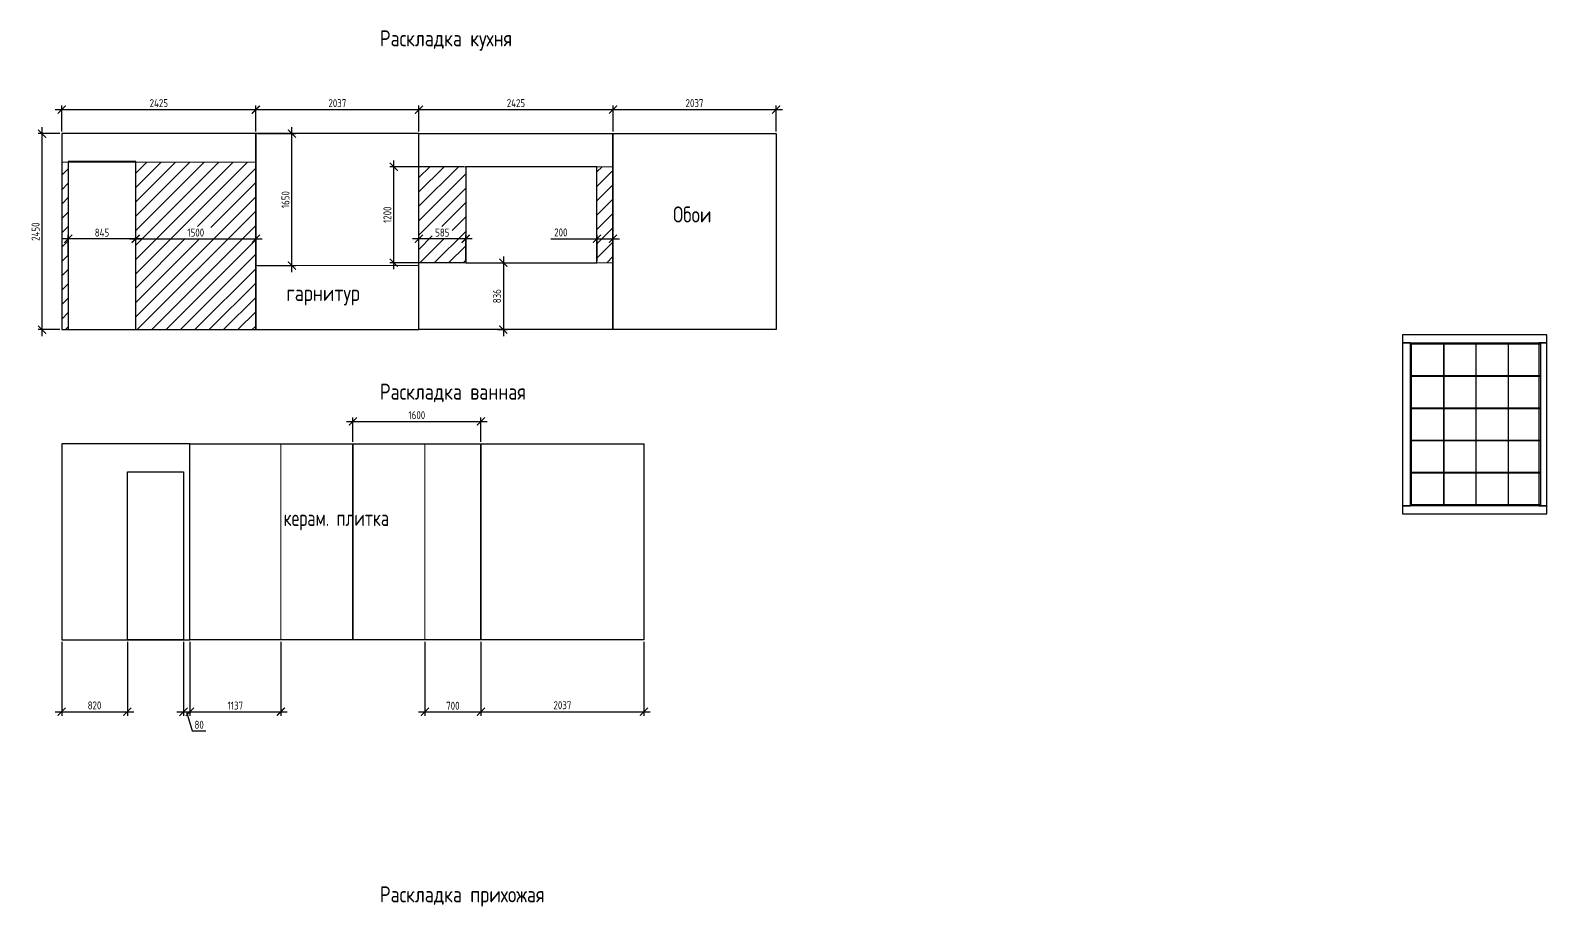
# Model space of a CAD drawing. Header units: millimetres. Extents: x 743280 to 1140305, y -337608 to -106611.
# Drawn here: x 931042 to 949987, y -247296 to -236342 of the extents above; entities that cross this region are included whole.
import ezdxf

# ---------------------------------------------------------------- set-up
doc = ezdxf.new("R2010")
doc.units = ezdxf.units.MM
doc.header["$PDMODE"] = 35
doc.layers.get('Defpoints').update_dxf_attribs({"color": 9})
for name, color, linetype, lineweight in [('ОСНОВНЫЕ', 7, 'Continuous', 30), ('Плиты покрытия', 5, 'Continuous', 30), ('СПДС_РАЗМЕРЫ', 42, 'Continuous', 13), ('ТОНКИЕ', 250, 'Continuous', 13), ('Штриховка', 246, 'Continuous', 5)]:
    doc.layers.add(name, color=color, linetype=linetype, lineweight=lineweight)
doc.styles.add('GOST 2.304', font='CS_Gost2304.shx')
doc.styles.add('ГОСТ 2.304', font='CS_Gost2304.shx')
doc.dimstyles.new('СПДС', dxfattribs={"dimtxt": 2.5, "dimasz": 2.5, "dimexe": 1.25, "dimexo": 0.625, "dimtad": 1, "dimdec": 0, "dimtxsty": 'GOST 2.304', "dimblk": 'ARCHTICK', "dimblk1": 'ARCHTICK', "dimblk2": 'ARCHTICK', "dimcen": 2.5, "dimdle": 2, "dimadec": 0, "dimazin": 2, "dimtfac": 0.75, "dimtdec": 4, "dimtmove": 1, "dimatfit": 3, "dimfxl": 1, "dimtolj": 1, "dimarcsym": 1})

# ---------------------------------------------------------------- blocks, each defined once
blk = doc.blocks.new('_ArchTick')
at = {"color": 0, "linetype": 'ByBlock', "const_width": 0.15}
blk.add_lwpolyline([(-0.5, -0.5), (0.5, 0.5)], dxfattribs=at)
blk = doc.blocks.new('*D582')
at = {"layer": 'Defpoints', "color": 0, "ltscale": 40, "transparency": 16777216}
for p in [(933860, -238947), (932359, -240083), (933860, -240083)]:
    blk.add_point(p, dxfattribs=at)
at = {"layer": 'СПДС_РАЗМЕРЫ', "color": 0, "lineweight": -2, "ltscale": 40, "transparency": 16777216}
for p, q in [((932279, -238947), (933940, -238947)), ((932359, -240058), (932359, -238897)), ((933860, -240058), (933860, -238897))]:
    blk.add_line(p, q, dxfattribs=at)
at = {"layer": 'СПДС_РАЗМЕРЫ', "color": 0, "lineweight": -2, "ltscale": 40, "transparency": 16777216, "xscale": 100, "yscale": 100, "zscale": 100, "rotation": 180}
blk.add_blockref('_ArchTick', (932359, -238947), dxfattribs=at)
at = {"layer": 'СПДС_РАЗМЕРЫ', "color": 0, "lineweight": -2, "ltscale": 40, "transparency": 16777216, "xscale": 100, "yscale": 100, "zscale": 100}
blk.add_blockref('_ArchTick', (933860, -238947), dxfattribs=at)
at = {"layer": 'СПДС_РАЗМЕРЫ', "color": 0, "ltscale": 40, "transparency": 16777216, "insert": (933109, -238870), "char_height": 100, "attachment_point": 5, "style": 'GOST 2.304'}
blk.add_mtext('\\A1;1500', dxfattribs=at)
blk = doc.blocks.new('*D583')
at = {"layer": 'Defpoints', "color": 0, "transparency": 16777216}
for p in [(933860, -237333), (931434, -237633), (933860, -237633)]:
    blk.add_point(p, dxfattribs=at)
at = {"layer": 'СПДС_РАЗМЕРЫ', "color": 0, "lineweight": -2, "transparency": 16777216}
for p, q in [((931354, -237333), (933940, -237333)), ((931434, -237608), (931434, -237283)), ((933860, -237608), (933860, -237283))]:
    blk.add_line(p, q, dxfattribs=at)
at = {"layer": 'СПДС_РАЗМЕРЫ', "color": 0, "lineweight": -2, "transparency": 16777216, "xscale": 100, "yscale": 100, "zscale": 100, "rotation": 180}
blk.add_blockref('_ArchTick', (931434, -237333), dxfattribs=at)
at = {"layer": 'СПДС_РАЗМЕРЫ', "color": 0, "lineweight": -2, "transparency": 16777216, "xscale": 100, "yscale": 100, "zscale": 100}
blk.add_blockref('_ArchTick', (933860, -237333), dxfattribs=at)
at = {"layer": 'СПДС_РАЗМЕРЫ', "color": 0, "transparency": 16777216, "insert": (932647, -237252), "char_height": 100, "attachment_point": 5, "style": 'GOST 2.304'}
blk.add_mtext('\\A1;2425', dxfattribs=at)
blk = doc.blocks.new('*D584')
at = {"layer": 'Defpoints', "color": 0, "ltscale": 40, "transparency": 16777216}
for p in [(935897, -237333), (933860, -237633), (935897, -237633)]:
    blk.add_point(p, dxfattribs=at)
at = {"layer": 'СПДС_РАЗМЕРЫ', "color": 0, "lineweight": -2, "ltscale": 40, "transparency": 16777216}
for p, q in [((933780, -237333), (935977, -237333)), ((933860, -237608), (933860, -237283)), ((935897, -237608), (935897, -237283))]:
    blk.add_line(p, q, dxfattribs=at)
at = {"layer": 'СПДС_РАЗМЕРЫ', "color": 0, "lineweight": -2, "ltscale": 40, "transparency": 16777216, "xscale": 100, "yscale": 100, "zscale": 100, "rotation": 180}
blk.add_blockref('_ArchTick', (933860, -237333), dxfattribs=at)
at = {"layer": 'СПДС_РАЗМЕРЫ', "color": 0, "lineweight": -2, "ltscale": 40, "transparency": 16777216, "xscale": 100, "yscale": 100, "zscale": 100}
blk.add_blockref('_ArchTick', (935897, -237333), dxfattribs=at)
at = {"layer": 'СПДС_РАЗМЕРЫ', "color": 0, "ltscale": 40, "transparency": 16777216, "insert": (934878, -237252), "char_height": 100, "attachment_point": 5, "style": 'GOST 2.304'}
blk.add_mtext('\\A1;2037', dxfattribs=at)
blk = doc.blocks.new('*D585')
at = {"layer": 'Defpoints', "color": 0, "ltscale": 40, "transparency": 16777216}
for p in [(938322, -237333), (935897, -237633), (938322, -237633)]:
    blk.add_point(p, dxfattribs=at)
at = {"layer": 'СПДС_РАЗМЕРЫ', "color": 0, "lineweight": -2, "ltscale": 40, "transparency": 16777216}
for p, q in [((935817, -237333), (938402, -237333)), ((935897, -237608), (935897, -237283)), ((938322, -237608), (938322, -237283))]:
    blk.add_line(p, q, dxfattribs=at)
at = {"layer": 'СПДС_РАЗМЕРЫ', "color": 0, "lineweight": -2, "ltscale": 40, "transparency": 16777216, "xscale": 100, "yscale": 100, "zscale": 100, "rotation": 180}
blk.add_blockref('_ArchTick', (935897, -237333), dxfattribs=at)
at = {"layer": 'СПДС_РАЗМЕРЫ', "color": 0, "lineweight": -2, "ltscale": 40, "transparency": 16777216, "xscale": 100, "yscale": 100, "zscale": 100}
blk.add_blockref('_ArchTick', (938322, -237333), dxfattribs=at)
at = {"layer": 'СПДС_РАЗМЕРЫ', "color": 0, "ltscale": 40, "transparency": 16777216, "insert": (937109, -237252), "char_height": 100, "attachment_point": 5, "style": 'GOST 2.304'}
blk.add_mtext('\\A1;2425', dxfattribs=at)
blk = doc.blocks.new('*D586')
at = {"layer": 'Defpoints', "color": 0, "transparency": 16777216}
for p in [(940359, -237333), (938322, -237633), (940359, -237633)]:
    blk.add_point(p, dxfattribs=at)
at = {"layer": 'СПДС_РАЗМЕРЫ', "color": 0, "lineweight": -2, "transparency": 16777216}
for p, q in [((938242, -237333), (940439, -237333)), ((938322, -237608), (938322, -237283)), ((940359, -237608), (940359, -237283))]:
    blk.add_line(p, q, dxfattribs=at)
at = {"layer": 'СПДС_РАЗМЕРЫ', "color": 0, "lineweight": -2, "transparency": 16777216, "xscale": 100, "yscale": 100, "zscale": 100, "rotation": 180}
blk.add_blockref('_ArchTick', (938322, -237333), dxfattribs=at)
at = {"layer": 'СПДС_РАЗМЕРЫ', "color": 0, "lineweight": -2, "transparency": 16777216, "xscale": 100, "yscale": 100, "zscale": 100}
blk.add_blockref('_ArchTick', (940359, -237333), dxfattribs=at)
at = {"layer": 'СПДС_РАЗМЕРЫ', "color": 0, "transparency": 16777216, "insert": (939340, -237252), "char_height": 100, "attachment_point": 5, "style": 'GOST 2.304'}
blk.add_mtext('\\A1;2037', dxfattribs=at)
blk = doc.blocks.new('*D587')
at = {"layer": 'Defpoints', "color": 0, "transparency": 16777216}
for p in [(935897, -238947), (935897, -239247), (936482, -239247)]:
    blk.add_point(p, dxfattribs=at)
at = {"layer": 'СПДС_РАЗМЕРЫ', "color": 0, "lineweight": -2, "transparency": 16777216}
for p, q in [((936562, -238947), (935817, -238947)), ((935897, -239222), (935897, -238897)), ((936482, -239222), (936482, -238897))]:
    blk.add_line(p, q, dxfattribs=at)
at = {"layer": 'СПДС_РАЗМЕРЫ', "color": 0, "lineweight": -2, "transparency": 16777216, "xscale": 100, "yscale": 100, "zscale": 100, "rotation": 180}
blk.add_blockref('_ArchTick', (935897, -238947), dxfattribs=at)
at = {"layer": 'СПДС_РАЗМЕРЫ', "color": 0, "lineweight": -2, "transparency": 16777216, "xscale": 100, "yscale": 100, "zscale": 100}
blk.add_blockref('_ArchTick', (936482, -238947), dxfattribs=at)
at = {"layer": 'СПДС_РАЗМЕРЫ', "color": 0, "transparency": 16777216, "insert": (936189, -238870), "char_height": 100, "attachment_point": 5, "style": 'GOST 2.304'}
blk.add_mtext('\\A1;585', dxfattribs=at)
blk = doc.blocks.new('*D588')
at = {"layer": 'Defpoints', "color": 0, "transparency": 16777216}
for p in [(938322, -238947), (938122, -239247), (938322, -239247)]:
    blk.add_point(p, dxfattribs=at)
at = {"layer": 'СПДС_РАЗМЕРЫ', "color": 0, "lineweight": -2, "transparency": 16777216}
for p, q in [((937547, -238947), (938122, -238947)), ((938042, -238947), (938402, -238947)), ((938122, -239222), (938122, -238897)), ((938322, -239222), (938322, -238897))]:
    blk.add_line(p, q, dxfattribs=at)
at = {"layer": 'СПДС_РАЗМЕРЫ', "color": 0, "lineweight": -2, "transparency": 16777216, "xscale": 100, "yscale": 100, "zscale": 100, "rotation": 180}
blk.add_blockref('_ArchTick', (938122, -238947), dxfattribs=at)
at = {"layer": 'СПДС_РАЗМЕРЫ', "color": 0, "lineweight": -2, "transparency": 16777216, "xscale": 100, "yscale": 100, "zscale": 100}
blk.add_blockref('_ArchTick', (938322, -238947), dxfattribs=at)
at = {"layer": 'СПДС_РАЗМЕРЫ', "color": 0, "transparency": 16777216, "insert": (937670, -238868), "char_height": 100, "attachment_point": 5, "style": 'GOST 2.304'}
blk.add_mtext('\\A1;200', dxfattribs=at)
blk = doc.blocks.new('*D589')
at = {"layer": 'Defpoints', "color": 0, "transparency": 16777216}
for p in [(935582, -238047), (936482, -238047), (936482, -239247)]:
    blk.add_point(p, dxfattribs=at)
at = {"layer": 'СПДС_РАЗМЕРЫ', "color": 0, "lineweight": -2, "transparency": 16777216}
for p, q in [((936457, -238047), (935532, -238047)), ((935582, -239327), (935582, -237967)), ((936457, -239247), (935532, -239247))]:
    blk.add_line(p, q, dxfattribs=at)
at = {"layer": 'СПДС_РАЗМЕРЫ', "color": 0, "lineweight": -2, "transparency": 16777216, "xscale": 100, "yscale": 100, "zscale": 100}
for p, rotation in [((935582, -238047), 90), ((935582, -239247), 270)]:
    blk.add_blockref('_ArchTick', p, dxfattribs=dict(at, rotation=rotation))
at = {"layer": 'СПДС_РАЗМЕРЫ', "color": 0, "transparency": 16777216, "insert": (935503, -238647), "char_height": 100, "attachment_point": 5, "rotation": 90, "style": 'GOST 2.304'}
blk.add_mtext('\\A1;1200', dxfattribs=at)
blk = doc.blocks.new('*D590')
at = {"layer": 'Defpoints', "color": 0, "transparency": 16777216}
for p in [(933860, -237633), (934310, -237633), (933860, -239283)]:
    blk.add_point(p, dxfattribs=at)
at = {"layer": 'СПДС_РАЗМЕРЫ', "color": 0, "lineweight": -2, "transparency": 16777216}
for p, q in [((934310, -239363), (934310, -237553)), ((933885, -237633), (934360, -237633)), ((933885, -239283), (934360, -239283))]:
    blk.add_line(p, q, dxfattribs=at)
at = {"layer": 'СПДС_РАЗМЕРЫ', "color": 0, "lineweight": -2, "transparency": 16777216, "xscale": 100, "yscale": 100, "zscale": 100}
for p, rotation in [((934310, -237633), 90), ((934310, -239283), 270)]:
    blk.add_blockref('_ArchTick', p, dxfattribs=dict(at, rotation=rotation))
at = {"layer": 'СПДС_РАЗМЕРЫ', "color": 0, "transparency": 16777216, "insert": (934230, -238458), "char_height": 100, "attachment_point": 5, "rotation": 90, "style": 'GOST 2.304'}
blk.add_mtext('\\A1;1650', dxfattribs=at)
blk = doc.blocks.new('*D591')
at = {"layer": 'Defpoints', "color": 0, "ltscale": 40, "transparency": 16777216}
for p in [(931434, -243959), (932254, -243959), (932254, -244859)]:
    blk.add_point(p, dxfattribs=at)
at = {"layer": 'СПДС_РАЗМЕРЫ', "color": 0, "lineweight": -2, "ltscale": 40, "transparency": 16777216}
for p, q in [((931434, -243984), (931434, -244909)), ((932254, -243984), (932254, -244909)), ((931354, -244859), (932334, -244859))]:
    blk.add_line(p, q, dxfattribs=at)
at = {"layer": 'СПДС_РАЗМЕРЫ', "color": 0, "lineweight": -2, "ltscale": 40, "transparency": 16777216, "xscale": 100, "yscale": 100, "zscale": 100, "rotation": 180}
blk.add_blockref('_ArchTick', (931434, -244859), dxfattribs=at)
at = {"layer": 'СПДС_РАЗМЕРЫ', "color": 0, "lineweight": -2, "ltscale": 40, "transparency": 16777216, "xscale": 100, "yscale": 100, "zscale": 100}
blk.add_blockref('_ArchTick', (932254, -244859), dxfattribs=at)
at = {"layer": 'СПДС_РАЗМЕРЫ', "color": 0, "ltscale": 40, "transparency": 16777216, "insert": (931844, -244780), "char_height": 100, "attachment_point": 5, "style": 'GOST 2.304'}
blk.add_mtext('\\A1;820', dxfattribs=at)
blk = doc.blocks.new('_Oblique')
at = {"color": 0, "linetype": 'ByBlock', "lineweight": -2}
blk.add_line((-0.5, -0.5), (0.5, 0.5), dxfattribs=at)
blk = doc.blocks.new('*D592')
at = {"layer": 'Defpoints', "color": 0, "ltscale": 40, "transparency": 16777216}
for p in [(932954, -243959), (933034, -243959), (933034, -244859)]:
    blk.add_point(p, dxfattribs=at)
at = {"layer": 'СПДС_РАЗМЕРЫ', "color": 0, "lineweight": -2, "ltscale": 40, "transparency": 16777216}
for p, q in [((932954, -243984), (932954, -244909)), ((933034, -243984), (933034, -244909)), ((932874, -244859), (933114, -244859)), ((932994, -244859), (933066, -245097)), ((933066, -245097), (933236, -245097))]:
    blk.add_line(p, q, dxfattribs=at)
at = {"layer": 'СПДС_РАЗМЕРЫ', "color": 0, "lineweight": -2, "ltscale": 40, "transparency": 16777216, "xscale": 100, "yscale": 100, "zscale": 100, "rotation": 180}
blk.add_blockref('_Oblique', (932954, -244859), dxfattribs=at)
at = {"layer": 'СПДС_РАЗМЕРЫ', "color": 0, "lineweight": -2, "ltscale": 40, "transparency": 16777216, "xscale": 100, "yscale": 100, "zscale": 100}
blk.add_blockref('_Oblique', (933034, -244859), dxfattribs=at)
at = {"layer": 'СПДС_РАЗМЕРЫ', "color": 0, "ltscale": 40, "transparency": 16777216, "insert": (933151, -245022), "char_height": 100, "attachment_point": 5, "style": 'GOST 2.304'}
blk.add_mtext('\\A1;80', dxfattribs=at)
blk = doc.blocks.new('*D593')
at = {"layer": 'Defpoints', "color": 0, "ltscale": 40, "transparency": 16777216}
for p in [(933034, -243959), (934171, -243959), (934171, -244859)]:
    blk.add_point(p, dxfattribs=at)
at = {"layer": 'СПДС_РАЗМЕРЫ', "color": 0, "lineweight": -2, "ltscale": 40, "transparency": 16777216}
for p, q in [((933034, -243984), (933034, -244909)), ((934171, -243984), (934171, -244909)), ((932954, -244859), (934251, -244859))]:
    blk.add_line(p, q, dxfattribs=at)
at = {"layer": 'СПДС_РАЗМЕРЫ', "color": 0, "lineweight": -2, "ltscale": 40, "transparency": 16777216, "xscale": 100, "yscale": 100, "zscale": 100, "rotation": 180}
blk.add_blockref('_Oblique', (933034, -244859), dxfattribs=at)
at = {"layer": 'СПДС_РАЗМЕРЫ', "color": 0, "lineweight": -2, "ltscale": 40, "transparency": 16777216, "xscale": 100, "yscale": 100, "zscale": 100}
blk.add_blockref('_ArchTick', (934171, -244859), dxfattribs=at)
at = {"layer": 'СПДС_РАЗМЕРЫ', "color": 0, "ltscale": 40, "transparency": 16777216, "insert": (933603, -244782), "char_height": 100, "attachment_point": 5, "style": 'GOST 2.304'}
blk.add_mtext('\\A1;1137', dxfattribs=at)
blk = doc.blocks.new('*D594')
at = {"layer": 'Defpoints', "color": 0, "ltscale": 40, "transparency": 16777216}
for p in [(935971, -243959), (936671, -243959), (936671, -244859)]:
    blk.add_point(p, dxfattribs=at)
at = {"layer": 'СПДС_РАЗМЕРЫ', "color": 0, "lineweight": -2, "ltscale": 40, "transparency": 16777216}
for p, q in [((935971, -243984), (935971, -244909)), ((936671, -243984), (936671, -244909)), ((935891, -244859), (936751, -244859))]:
    blk.add_line(p, q, dxfattribs=at)
at = {"layer": 'СПДС_РАЗМЕРЫ', "color": 0, "lineweight": -2, "ltscale": 40, "transparency": 16777216, "xscale": 100, "yscale": 100, "zscale": 100, "rotation": 180}
blk.add_blockref('_ArchTick', (935971, -244859), dxfattribs=at)
at = {"layer": 'СПДС_РАЗМЕРЫ', "color": 0, "lineweight": -2, "ltscale": 40, "transparency": 16777216, "xscale": 100, "yscale": 100, "zscale": 100}
blk.add_blockref('_ArchTick', (936671, -244859), dxfattribs=at)
at = {"layer": 'СПДС_РАЗМЕРЫ', "color": 0, "ltscale": 40, "transparency": 16777216, "insert": (936321, -244784), "char_height": 100, "attachment_point": 5, "style": 'GOST 2.304'}
blk.add_mtext('\\A1;700', dxfattribs=at)
blk = doc.blocks.new('*D595')
at = {"layer": 'Defpoints', "color": 0, "transparency": 16777216}
for p in [(936671, -243959), (938708, -243959), (938708, -244859)]:
    blk.add_point(p, dxfattribs=at)
at = {"layer": 'СПДС_РАЗМЕРЫ', "color": 0, "lineweight": -2, "transparency": 16777216}
for p, q in [((936671, -243984), (936671, -244909)), ((938708, -243984), (938708, -244909)), ((936591, -244859), (938788, -244859))]:
    blk.add_line(p, q, dxfattribs=at)
at = {"layer": 'СПДС_РАЗМЕРЫ', "color": 0, "lineweight": -2, "transparency": 16777216, "xscale": 100, "yscale": 100, "zscale": 100, "rotation": 180}
blk.add_blockref('_ArchTick', (936671, -244859), dxfattribs=at)
at = {"layer": 'СПДС_РАЗМЕРЫ', "color": 0, "lineweight": -2, "transparency": 16777216, "xscale": 100, "yscale": 100, "zscale": 100}
blk.add_blockref('_ArchTick', (938708, -244859), dxfattribs=at)
at = {"layer": 'СПДС_РАЗМЕРЫ', "color": 0, "transparency": 16777216, "insert": (937690, -244778), "char_height": 100, "attachment_point": 5, "style": 'GOST 2.304'}
blk.add_mtext('\\A1;2037', dxfattribs=at)
blk = doc.blocks.new('*D596')
at = {"layer": 'Defpoints', "color": 0, "transparency": 16777216}
for p in [(931514, -238947), (931514, -239190), (932359, -240083)]:
    blk.add_point(p, dxfattribs=at)
at = {"layer": 'СПДС_РАЗМЕРЫ', "color": 0, "lineweight": -2, "transparency": 16777216}
for p, q in [((932439, -238947), (931434, -238947)), ((931514, -239165), (931514, -238897)), ((932359, -240058), (932359, -238897))]:
    blk.add_line(p, q, dxfattribs=at)
at = {"layer": 'СПДС_РАЗМЕРЫ', "color": 0, "lineweight": -2, "transparency": 16777216, "xscale": 100, "yscale": 100, "zscale": 100, "rotation": 180}
blk.add_blockref('_ArchTick', (931514, -238947), dxfattribs=at)
at = {"layer": 'СПДС_РАЗМЕРЫ', "color": 0, "lineweight": -2, "transparency": 16777216, "xscale": 100, "yscale": 100, "zscale": 100}
blk.add_blockref('_ArchTick', (932359, -238947), dxfattribs=at)
at = {"layer": 'СПДС_РАЗМЕРЫ', "color": 0, "transparency": 16777216, "insert": (931937, -238870), "char_height": 100, "attachment_point": 5, "style": 'GOST 2.304'}
blk.add_mtext('\\A1;845', dxfattribs=at)
blk = doc.blocks.new('*D628')
at = {"layer": 'Defpoints', "color": 0, "ltscale": 40, "transparency": 16777216}
for p in [(936671, -241230), (935071, -241509), (936671, -241509)]:
    blk.add_point(p, dxfattribs=at)
at = {"layer": 'СПДС_РАЗМЕРЫ', "color": 0, "lineweight": -2, "ltscale": 40, "transparency": 16777216}
for p, q in [((934991, -241230), (936751, -241230)), ((935071, -241484), (935071, -241180)), ((936671, -241484), (936671, -241180))]:
    blk.add_line(p, q, dxfattribs=at)
at = {"layer": 'СПДС_РАЗМЕРЫ', "color": 0, "lineweight": -2, "ltscale": 40, "transparency": 16777216, "xscale": 100, "yscale": 100, "zscale": 100, "rotation": 180}
blk.add_blockref('_ArchTick', (935071, -241230), dxfattribs=at)
at = {"layer": 'СПДС_РАЗМЕРЫ', "color": 0, "lineweight": -2, "ltscale": 40, "transparency": 16777216, "xscale": 100, "yscale": 100, "zscale": 100}
blk.add_blockref('_ArchTick', (936671, -241230), dxfattribs=at)
at = {"layer": 'СПДС_РАЗМЕРЫ', "color": 0, "ltscale": 40, "transparency": 16777216, "insert": (935871, -241152), "char_height": 100, "attachment_point": 5, "style": 'GOST 2.304'}
blk.add_mtext('\\A1;1600', dxfattribs=at)
blk = doc.blocks.new('*D630')
at = {"layer": 'Defpoints', "color": 0, "ltscale": 40, "transparency": 16777216}
for p in [(931189, -237633), (931434, -237633), (931434, -240083)]:
    blk.add_point(p, dxfattribs=at)
at = {"layer": 'СПДС_РАЗМЕРЫ', "color": 0, "lineweight": -2, "ltscale": 40, "transparency": 16777216}
for p, q in [((931189, -240163), (931189, -237553)), ((931409, -237633), (931139, -237633)), ((931409, -240083), (931139, -240083))]:
    blk.add_line(p, q, dxfattribs=at)
at = {"layer": 'СПДС_РАЗМЕРЫ', "color": 0, "lineweight": -2, "ltscale": 40, "transparency": 16777216, "xscale": 100, "yscale": 100, "zscale": 100}
for p, rotation in [((931189, -237633), 90), ((931189, -240083), 270)]:
    blk.add_blockref('_ArchTick', p, dxfattribs=dict(at, rotation=rotation))
at = {"layer": 'СПДС_РАЗМЕРЫ', "color": 0, "ltscale": 40, "transparency": 16777216, "insert": (931108, -238858), "char_height": 100, "attachment_point": 5, "rotation": 90, "style": 'GOST 2.304'}
blk.add_mtext('\\A1;2450', dxfattribs=at)
blk = doc.blocks.new('*D631')
at = {"layer": 'Defpoints', "color": 0, "ltscale": 40, "transparency": 16777216}
for p in [(936852, -239247), (936852, -240083), (936952, -240083)]:
    blk.add_point(p, dxfattribs=at)
at = {"layer": 'СПДС_РАЗМЕРЫ', "color": 0, "lineweight": -2, "ltscale": 40, "transparency": 16777216}
for p, q in [((936877, -239247), (937002, -239247)), ((936952, -239167), (936952, -240163)), ((936877, -240083), (937002, -240083))]:
    blk.add_line(p, q, dxfattribs=at)
at = {"layer": 'СПДС_РАЗМЕРЫ', "color": 0, "lineweight": -2, "ltscale": 40, "transparency": 16777216, "xscale": 100, "yscale": 100, "zscale": 100}
for p, rotation in [((936952, -239247), 90), ((936952, -240083), 270)]:
    blk.add_blockref('_ArchTick', p, dxfattribs=dict(at, rotation=rotation))
at = {"layer": 'СПДС_РАЗМЕРЫ', "color": 0, "ltscale": 40, "transparency": 16777216, "insert": (936872, -239665), "char_height": 100, "attachment_point": 5, "rotation": 90, "style": 'GOST 2.304'}
blk.add_mtext('\\A1;836', dxfattribs=at)
blk = doc.blocks.new('*U645')
at = {"layer": 'Плиты покрытия', "ltscale": 40}
blk.add_lwpolyline([(-200, 200), (200, 200), (200, -200), (-200, -200)], close=True, dxfattribs=at)
blk = doc.blocks.new('*U646')
at = {"layer": 'Плиты покрытия', "color": 0, "linetype": 'ByBlock', "lineweight": -2, "transparency": 16777216}
for p in [(0, 0), (403, 0), (806, 0), (1209, 0), (0, -403), (403, -403), (806, -403), (1209, -403), (0, -806), (403, -806), (806, -806), (1209, -806), (0, -1209), (403, -1209), (806, -1209), (1209, -1209), (0, -1612), (403, -1612), (806, -1612), (1209, -1612)]:
    blk.add_blockref('*U645', p, dxfattribs=at)

msp = doc.modelspace()

# ---------------------------------------------------------------- hatches: boundary and pattern name
at = {"layer": 'Штриховка', "ltscale": 40}
h = msp.add_hatch(dxfattribs=at)
h.set_pattern_fill('ANSI31', color=256, scale=40)
h.paths.add_polyline_path([(931514.4, -237989.5), (931434.4, -237989.5), (931434.4, -240083.4), (931514.4, -240083.4)])
h.paths.add_polyline_path([(933859.5, -237989.5), (932359.4, -237989.5), (932359.4, -240083.4), (933859.5, -240083.4)])
h.paths.add_polyline_path([(936481.6, -238047.3), (935896.5, -238047.3), (935896.5, -239247.3), (936481.6, -239247.3)])
h.paths.add_polyline_path([(938321.6, -238047.3), (938121.6, -238047.3), (938121.6, -239247.3), (938321.6, -239247.3)])
h.paths.add_polyline_path([(932978.6, -238947.3), (933295.3, -238947.3), (933295.3, -238793.2), (932978.6, -238793.2)], flags=16)
h.paths.add_polyline_path([(936064.5, -238947.3), (936313.6, -238947.3), (936313.6, -238793.2), (936064.5, -238793.2)], flags=16)

# ---------------------------------------------------------------- linework, layer by layer
at = {"layer": 'ОСНОВНЫЕ', "ltscale": 40}
for points in [[(931434.4, -240083.4), (933859.5, -240083.4), (933859.5, -237633.4), (931434.4, -237633.4)], [(933859.5, -240083.4), (935896.5, -240083.4), (935896.5, -237633.4), (933859.5, -237633.4)], [(938321.6, -240083.4), (935896.5, -240083.4), (935896.5, -237633.4), (938321.6, -237633.4)], [(940358.6, -240083.4), (938321.6, -240083.4), (938321.6, -237633.4), (940358.6, -237633.4)], [(931514.4, -240083.4), (932359.4, -240083.4), (932359.4, -237983.4), (931514.4, -237983.4)], [(936481.6, -239247.3), (938121.6, -239247.3), (938121.6, -238047.3), (936481.6, -238047.3)], [(948186.9, -240248.7), (949986.9, -240248.7), (949986.9, -240148.7), (948186.9, -240148.7)], [(948286.9, -240248.7), (948186.9, -240248.7), (948186.9, -242286.2), (948286.9, -242286.2)], [(948286.9, -240248.7), (949886.9, -240248.7), (949886.9, -242286.2), (948286.9, -242286.2)], [(949986.9, -240248.7), (949886.9, -240248.7), (949886.9, -242286.2), (949986.9, -242286.2)], [(931434.4, -243959.3), (933034.4, -243959.3), (933034.4, -241509.3), (931434.4, -241509.3)], [(935071.4, -243959.3), (933034.4, -243959.3), (933034.4, -241509.3), (935071.4, -241509.3)], [(936671.4, -243959.3), (935071.4, -243959.3), (935071.4, -241509.3), (936671.4, -241509.3)], [(938708.4, -243959.3), (936671.4, -243959.3), (936671.4, -241509.3), (938708.4, -241509.3)], [(932954.4, -243959.3), (932254.4, -243959.3), (932254.4, -241859.3), (932954.4, -241859.3)], [(948186.9, -242386.2), (949986.9, -242386.2), (949986.9, -242286.2), (948186.9, -242286.2)]]:
    msp.add_lwpolyline(points, close=True, dxfattribs=at)
at = {"layer": 'ТОНКИЕ', "ltscale": 40}
for p, q in [((934171.4, -243959.3), (934171.4, -241509.3)), ((935971.4, -243959.3), (935971.4, -241509.3))]:
    msp.add_line(p, q, dxfattribs=at)
at = {"layer": 'Штриховка', "ltscale": 40}
for p, q in [((931434.4, -237989.5), (933859.5, -237989.5)), ((935896.5, -238047.3), (938321.6, -238047.3)), ((938321.6, -239247.3), (935896.5, -239247.3)), ((933859.5, -239283.4), (935896.5, -239283.4))]:
    msp.add_line(p, q, dxfattribs=at)

# ---------------------------------------------------------------- block references
at = {"layer": 'Плиты покрытия'}
msp.add_blockref('*U646', (948500, -240461.7), dxfattribs=at)

# ---------------------------------------------------------------- texts
at = {"layer": 'Штриховка', "color": 5, "linetype": 'Continuous', "ltscale": 40, "style": 'ГОСТ 2.304'}
for s, p in [('Раскладка кухня', (935410.1, -236541.8)), ('Обои', (939072, -238743.7)), ('гарнитур', (934240.4, -239725.3)), ('Раскладка ванная', (935410.1, -240958.8)), ('Раскладка прихожая', (935410.1, -247241.6))]:
    msp.add_text(s, height=200, dxfattribs=at).set_placement(p)
at = {"layer": 'Штриховка', "color": 5, "linetype": 'Continuous', "ltscale": 40, "style": 'ГОСТ 2.304', "width": 0.9}
msp.add_text('керам. плитка', height=200, dxfattribs=at).set_placement((934207, -242537.1))

# ---------------------------------------------------------------- dimensions: what is measured, and where the dimension line sits
at = {"layer": 'СПДС_РАЗМЕРЫ'}
for base, p1, p2, picture, middle in [((933859.5, -237333.4), (931434.4, -237633.4), (933859.5, -237633.4), '*D583', (932647, -237252.5)), ((940358.6, -237333.4), (938321.6, -237633.4), (940358.6, -237633.4), '*D586', (939340.1, -237252.5)), ((931514.4, -238947.3), (932359.4, -240083.4), (931514.4, -239189.6), '*D596', (931936.9, -238870.2)), ((935896.5, -238947.3), (936481.6, -239247.3), (935896.5, -239247.3), '*D587', (936189.1, -238870.2)), ((938708.4, -244859.3), (936671.4, -243959.3), (938708.4, -243959.3), '*D595', (937689.9, -244778.4))]:
    dim = msp.add_linear_dim(base=base, p1=p1, p2=p2, dimstyle='СПДС', override={"dimscale": 40}, dxfattribs=at)
    dim.commit()
    dim.dimension.update_dxf_attribs({"geometry": picture, "text_midpoint": middle})
at = {"layer": 'СПДС_РАЗМЕРЫ', "ltscale": 40}
for base, p1, p2, override, picture, middle in [((935896.5, -237333.4), (933859.5, -237633.4), (935896.5, -237633.4), {"dimscale": 40}, '*D584', (934878, -237252.5)), ((938321.6, -237333.4), (935896.5, -237633.4), (938321.6, -237633.4), {"dimscale": 40}, '*D585', (937109.1, -237252.5)), ((933859.5, -238947.3), (932359.4, -240083.4), (933859.5, -240083.4), {"dimscale": 40}, '*D582', (933109.5, -238870.2)), ((936671.4, -241230.4), (935071.4, -241509.3), (936671.4, -241509.3), {"dimscale": 40}, '*D628', (935871.4, -241152.5)), ((932254.4, -244859.3), (931434.4, -243959.3), (932254.4, -243959.3), {"dimscale": 40}, '*D591', (931844.4, -244780.4)), ((933034.4, -244859.3), (932954.4, -243959.3), (933034.4, -243959.3), {"dimscale": 40, "dimblk1": 'Oblique', "dimblk2": 'Oblique', "dimsah": 1}, '*D592', (933090.7, -245021.8)), ((934171.4, -244859.3), (933034.4, -243959.3), (934171.4, -243959.3), {"dimscale": 40, "dimblk1": 'Oblique', "dimsah": 1}, '*D593', (933602.9, -244782.2)), ((936671.4, -244859.3), (935971.4, -243959.3), (936671.4, -243959.3), {"dimscale": 40}, '*D594', (936321.4, -244784.3))]:
    dim = msp.add_linear_dim(base=base, p1=p1, p2=p2, dimstyle='СПДС', override=override, dxfattribs=at)
    dim.commit()
    dim.dimension.update_dxf_attribs({"geometry": picture, "text_midpoint": middle})
for base, p1, p2, picture, middle in [((931188.6, -237633.4), (931434.4, -240083.4), (931434.4, -237633.4), '*D630', (931107.6, -238858.4)), ((936952.1, -240083.4), (936851.9, -239247.3), (936851.9, -240083.4), '*D631', (936872.1, -239665.4))]:
    dim = msp.add_linear_dim(base=base, p1=p1, p2=p2, angle=90, dimstyle='СПДС', override={"dimscale": 40}, dxfattribs=at)
    dim.commit()
    dim.dimension.update_dxf_attribs({"geometry": picture, "text_midpoint": middle})
at = {"layer": 'СПДС_РАЗМЕРЫ'}
for base, p1, p2, picture, middle in [((934309.5, -237633.4), (933859.5, -239283.4), (933859.5, -237633.4), '*D590', (934229.5, -238458.4)), ((935581.6, -238047.3), (936481.6, -239247.3), (936481.6, -238047.3), '*D589', (935502.7, -238647.3))]:
    dim = msp.add_linear_dim(base=base, p1=p1, p2=p2, angle=90, dimstyle='СПДС', override={"dimscale": 40}, dxfattribs=at)
    dim.commit()
    dim.dimension.update_dxf_attribs({"geometry": picture, "text_midpoint": middle})
dim = msp.add_linear_dim(base=(938321.6, -238947.3), p1=(938121.6, -239247.3), p2=(938321.6, -239247.3), dimstyle='СПДС', override={"dimscale": 40}, dxfattribs=at)
dim.commit()
dim.dimension.update_dxf_attribs({"geometry": '*D588', "text_midpoint": (937669.9, -238962.5), "dimtype": 160})

doc.saveas('drawing.dxf')
